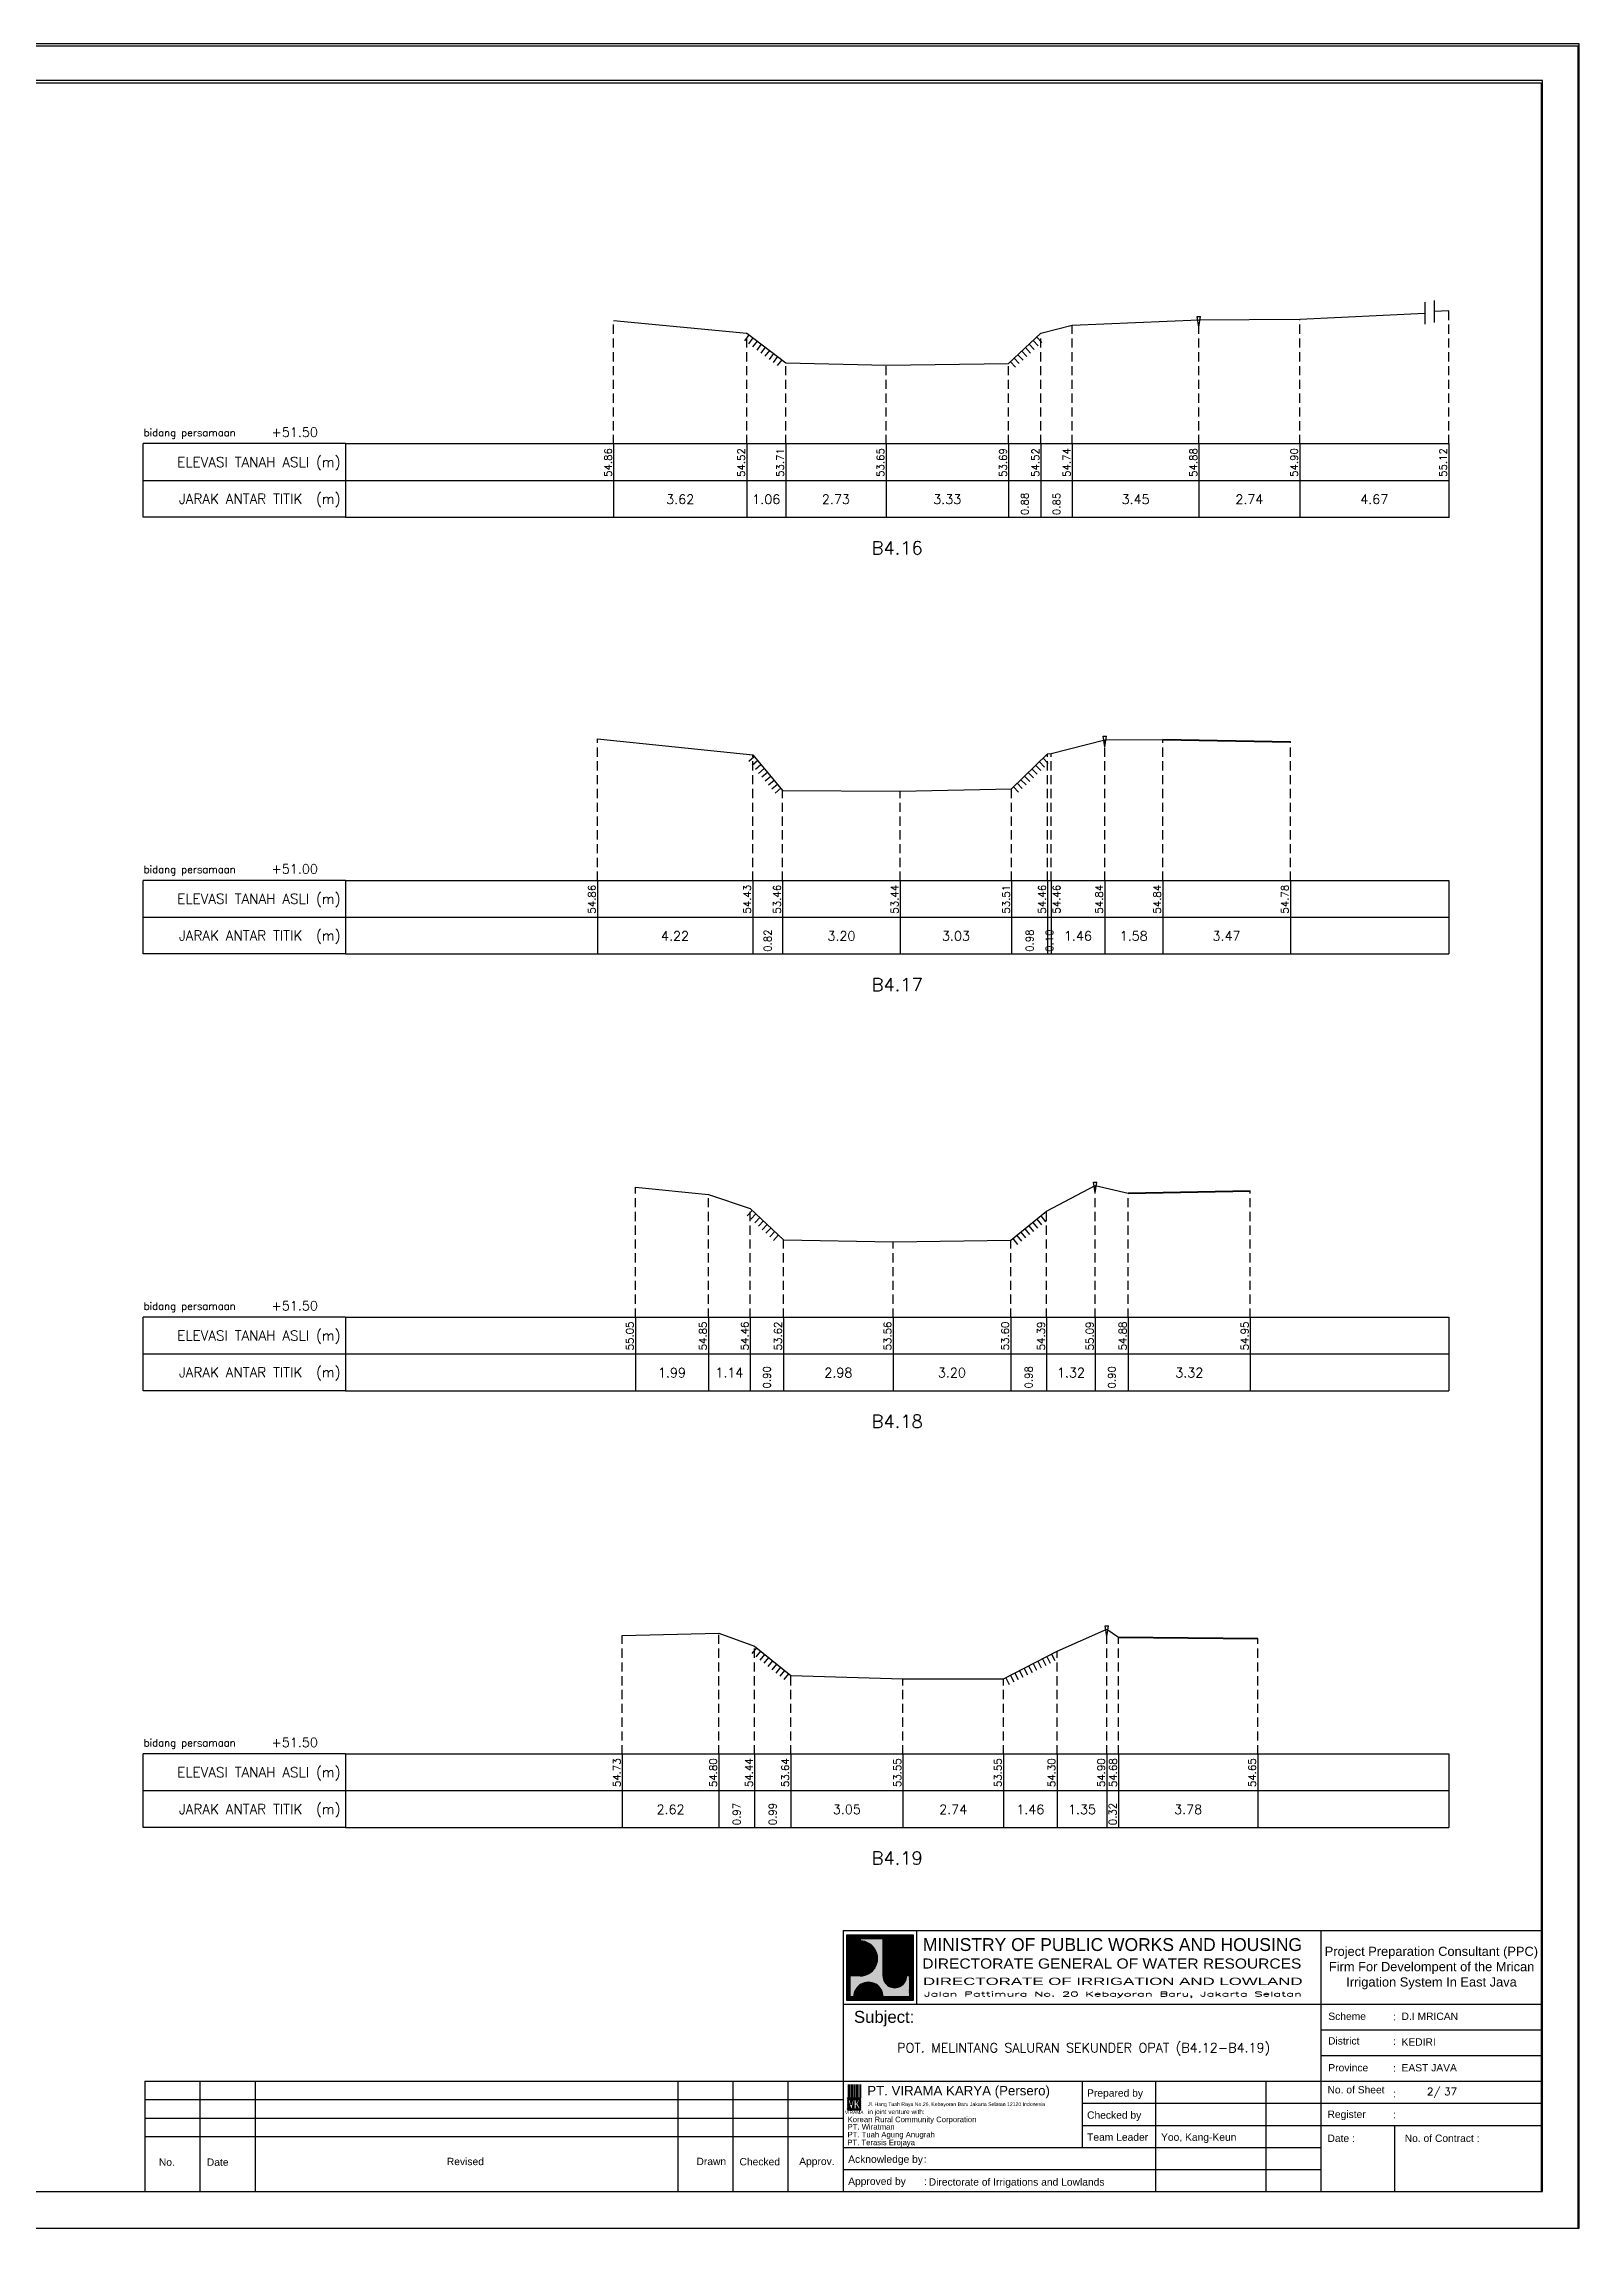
# Model space of a CAD drawing. Header units: inches. Extents: x -11 to 3175, y -842 to -783.
# Drawn here: x 123.3 to 165.1, y -842 to -782.6 of the extents above; entities that cross this region are included whole.
import ezdxf
from ezdxf.enums import TextEntityAlignment as Align

# ---------------------------------------------------------------- set-up
doc = ezdxf.new("R2010")
doc.units = ezdxf.units.IN
doc.header["$MEASUREMENT"] = 0
doc.linetypes.add('DASHED2', pattern=[0.375, 0.25, -0.125])
doc.layers.add('KOP', color=7, linetype='Continuous')
doc.layers.add('pelengkap', color=7, linetype='Continuous')
doc.styles.add('ARIAL', font='arial.ttf')
doc.styles.add('battang01', font='arial.ttf')
doc.styles.add('L100', font='simplex.shx', dxfattribs={"height": 0.254})
doc.styles.add('L140', font='simplex.shx', dxfattribs={"height": 0.356})
doc.styles.add('L80', font='simplex.shx', dxfattribs={"height": 0.203})
doc.styles.add('ROMANS-N', font='ROMANS.SHX', dxfattribs={"width": 0.8})
doc.styles.add('SONDU', font='arial.ttf')
doc.styles.get("Standard").update_dxf_attribs({"font": 'simplex.shx'})
doc.styles.add('STYLE1', font='arial.ttf', dxfattribs={"height": 0.2})
pattern_1 = [(45, (0, 0), (-0.08838834764831843, 0.08838834764831845), [])]

# ---------------------------------------------------------------- blocks, each defined once
blk = doc.blocks.new('kop')
at = {"layer": 'KOP'}
h = blk.add_hatch(color=3, dxfattribs=at)
h.paths.add_polyline_path([(609.8653532927285, 69.7965174242664), (591.8076082223538, 69.7965174242664), (591.8076082223538, 51.90947071793616), (609.8653532927285, 51.90947071793616)])
h.paths.add_polyline_path([(592.1020534932645, 52.24844148547069), (592.1020534932645, 69.50460869670152), (609.5341911203627, 69.50460869670152), (609.5341911203627, 52.24844148547069)], flags=16)
edge = h.paths.add_edge_path(flags=0)
edge.add_line((608.873529834174, 52.90910277674104), (601.6712012034158, 52.90910277674104))
edge.add_ellipse((597.6820295724688, 52.91975268540099), major_axis=(2.820780363398898, 2.820780363398898), ratio=0.9999999999999934, start_angle=314.8470375744171, end_angle=495.1529624255826)
edge.add_line((593.6928579415221, 52.90910277674104), (592.7627147794652, 52.90910277674104))
edge.add_line((592.7627147794651, 52.90910277674104), (592.7627147794651, 58.62619728620361))
edge.add_line((592.7627147794651, 58.62619728620368), (595.428986556629, 58.62619728620368))
edge.add_ellipse((595.4289865566291, 63.36824099147847), major_axis=(-3.353131261170752, 3.353131261170752), ratio=0.9999999999999983, start_angle=134.9999999999999, end_angle=314.9999999999999)
edge.add_line((595.4289865566291, 68.11028469675327), (595.4289865566291, 68.84394741944757))
edge.add_line((595.4289865566291, 68.84394741944752), (601.6547436091821, 68.84394741944752))
edge.add_line((601.6547436091821, 68.84394741944752), (601.6547436091821, 58.59413430307072))
edge.add_ellipse((604.8563547331537, 58.62619728605213), major_axis=(2.263994459030571, 2.263994459030571), ratio=0.9999999999991376, start_angle=135.5737774266452, end_angle=315.0000000026869)
edge.add_line((608.0581264027169, 58.62619728620368), (608.873529834174, 58.62619728620368))
edge.add_line((608.873529834174, 58.62619728620368), (608.873529834174, 52.9091027767411))
h = blk.add_hatch(dxfattribs=at)
h.set_pattern_fill('ANSI31', color=21)
h.set_pattern_definition(pattern_1)
h.paths.add_polyline_path([(609.5341911203627, 69.50460869670152), (592.1020534932645, 69.50460869670152), (592.1020534932645, 52.24844148547069), (609.5341911203627, 52.24844148547069)])
edge = h.paths.add_edge_path(flags=16)
edge.add_line((608.0581264038578, 58.62619728331649), (608.873529834174, 58.62619728331649))
edge.add_line((608.873529834174, 58.62619728331649), (608.873529834174, 52.90910277674104))
edge.add_line((608.873529834174, 52.90910277674104), (601.6712012043477, 52.90910277674104))
edge.add_ellipse((597.6820295732255, 52.91975268530538), major_axis=(-2.820780363950464, 2.820780363950464), ratio=0.9999999999999999, start_angle=224.8470375717975, end_angle=405.1529624282025)
edge.add_line((593.6928579421033, 52.90910277674104), (592.7627147794651, 52.90910277674104))
edge.add_line((592.7627147794651, 52.90910277674104), (592.7627147794651, 58.62619728331649))
edge.add_line((592.7627147794651, 58.62619728331649), (595.4289865705781, 58.62619728331649))
edge.add_ellipse((595.4289865571182, 63.3682409894528), major_axis=(-3.353131262124677, 3.353131262124677), ratio=0.9999999999999912, start_angle=134.9999999999997, end_angle=314.9999999999998)
edge.add_line((595.4289865571182, 68.11028469676671), (595.4289865571182, 68.84394741944752))
edge.add_line((595.4289865571182, 68.84394741944752), (601.6547436095548, 68.84394741944752))
edge.add_line((601.6547436095548, 68.84394741944752), (601.6547436095548, 58.5941344047481))
edge.add_ellipse((604.8563547345466, 58.62619728331649), major_axis=(-2.263994459341034, 2.263994459341035), ratio=0.999999999999965, start_angle=45.57377555810933, end_angle=225.000000000001)
h = blk.add_hatch(color=3, dxfattribs=at)
edge = h.paths.add_edge_path()
edge.add_line((601.6547436091821, 68.84394741944752), (595.4289865566291, 68.84394741944752))
edge.add_line((595.4289865566291, 68.84394741944752), (595.4289865566291, 68.11028469675321))
edge.add_ellipse((595.4289865566291, 63.36824099147847), major_axis=(-3.353131261170759, 3.353131261170758), ratio=0.9999999999999979, start_angle=134.9999999999999, end_angle=314.99999999999994, ccw=False)
edge.add_line((595.4289865566291, 58.62619728620368), (592.7627147794652, 58.62619728620368))
edge.add_line((592.7627147794651, 58.62619728620368), (592.7627147794651, 52.9091027767411))
edge.add_line((592.7627147794651, 52.90910277674104), (593.692857941522, 52.90910277674104))
edge.add_ellipse((597.6820295724688, 52.91975268540099), major_axis=(-2.820780363398898, 2.820780363398898), ratio=0.9999999999999934, start_angle=-135.1529624255826, end_angle=45.15296242558293, ccw=False)
edge.add_line((601.6712012034156, 52.90910277674104), (608.8735298341738, 52.90910277674104))
edge.add_line((608.873529834174, 52.90910277674104), (608.873529834174, 58.62619728620361))
edge.add_line((608.873529834174, 58.62619728620368), (608.0581264027169, 58.62619728620368))
edge.add_ellipse((604.856354733136, 58.62619728987087), major_axis=(2.263994459042317, 2.263994459042318), ratio=0.9999999999997576, start_angle=134.426222510409, end_angle=314.999999934367, ccw=False)
edge.add_line((601.6547436091821, 58.65826027636805), (601.6547436091821, 68.8439474194476))
h = blk.add_hatch(dxfattribs=at)
h.set_pattern_fill('ANSI31', color=41)
h.set_pattern_definition(pattern_1)
h.paths.add_polyline_path([(595.5939701222399, 25.44229578518152), (591.9923714647559, 25.44229578518152), (591.9923714647559, 22.12011222587194), (595.5939701222399, 22.12011222587194)])
h.paths.add_polyline_path([(594.8290399212113, 23.80107538915849), (595.486404190889, 22.50553331270966), (594.9518442189607, 22.50553331270966), (594.3704352444638, 23.59173922572727), (594.3704352444638, 22.50553331270966), (593.8526512319377, 22.50553331270966), (593.8526512319377, 24.7253559070662), (593.2416323709347, 22.50553331270966), (592.8436656118323, 22.50553331270966), (592.1206616099082, 25.0450254569166), (592.6728596590955, 25.0450254569166), (593.0257276515837, 23.53939475651638), (593.4088768836065, 25.0450254569166), (594.3704352444638, 25.0450254569166), (594.3704352444638, 23.99209855350495), (594.8904903176194, 25.0450254569166), (595.4627761213299, 25.0450254569166)], flags=16)
at = {"color": 2}
blk.add_lwpolyline([(-49.29008735655361, -9.987386569675465), (790.6905617838997, -9.987386569675465), (790.6905617838997, 583.2926438577114), (-49.29008735655361, 583.2926438577114)], close=True, dxfattribs=at)
at = {"color": 6}
blk.add_lwpolyline([(0.6493091440684111, 0.0004927304488262507), (780.7026824837753, 0.0004927304488262507), (780.7026824837753, 573.3047645575871), (0.6493091440684111, 573.3047645575871)], close=True, dxfattribs=at)
at = {"layer": 'KOP', "color": 5}
for p, q in [((590.8030303217506, 70.96299432783698), (590.8030303217506, 29.98464833497903)), ((590.8030303217506, 70.96299432783698), (780.7026824837753, 70.96299432783698)), ((400.9033781597261, 29.98464833497903), (400.9033781597261, 0.0004927304488262507)), ((400.9033781597261, 29.98464833497903), (590.8030303217506, 29.98464833497903)), ((590.8030303217506, 29.98464833497903), (590.8030303217506, 0.0004927304488262507))]:
    blk.add_line(p, q, dxfattribs=at)
at = {"layer": 'KOP', "color": 3}
for p, q in [((591.8076082223538, 69.7965174242664), (609.8653532927285, 69.7965174242664)), ((591.8076082223538, 51.90947071793616), (591.8076082223538, 69.7965174242664)), ((592.1020534932645, 69.50460869670152), (609.5341911203627, 69.50460869670152)), ((592.1020534932645, 52.24844148547069), (592.1020534932645, 69.50460869670152)), ((595.4289865571182, 68.84394741502373), (595.4289865571182, 68.1102846954029)), ((595.4289865566291, 68.84394741944752), (601.6547436091821, 68.84394741944752)), ((601.6547436095548, 58.59413430414176), (601.6547436095548, 68.84394741502373)), ((609.5341911203627, 69.50460869670152), (609.5341911203627, 52.24844148547069)), ((609.8653532927285, 69.7965174242664), (609.8653532927285, 51.90947071793616)), ((592.7627147794651, 52.90910277674104), (592.7627147794651, 58.62619728620368)), ((595.4289865571182, 58.62619728331649), (592.7627147799426, 58.62619728331649)), ((608.8735298352565, 58.62619728331649), (608.0581264038578, 58.62619728331649)), ((608.873529834174, 58.62619728620368), (608.873529834174, 52.90910277674104)), ((609.8653532927285, 51.90947071793616), (591.8076082223538, 51.90947071793616)), ((609.5341911203627, 52.24844148547069), (592.1020534932645, 52.24844148547069)), ((593.6928579415221, 52.90910277674104), (592.7627147794651, 52.90910277674104)), ((608.873529834174, 52.90910277674104), (601.6712012034156, 52.90910277674104)), ((720.7343712747147, 43.97725428375983), (780.7026824837753, 43.97725428375983)), ((720.7343712747147, 36.98095130936949), (780.7026824837753, 36.98095130936949)), ((415.895455961991, 29.98464833497903), (415.895455961991, 0.0004927304488262507)), ((430.8875337642562, 29.98464833497903), (430.8875337642562, 0.0004927304488262507)), ((545.8267969149554, 29.98464833497903), (545.8267969149554, 0.0004927304488262507)), ((560.8188747172203, 29.98464833497903), (560.8188747172203, 0.0004927304488262507)), ((575.8109525194855, 29.98464833497903), (575.8109525194855, 0.0004927304488262507)), ((655.7687007982327, 29.98464833497903), (655.7687007982327, 11.99415497226093)), ((675.7581378679197, 29.98464833497903), (675.7581378679197, 0.0004927304488262507)), ((705.7422934724498, 29.98464833497903), (705.7422934724498, 0.0004927304488262507)), ((400.9033781597261, 24.98728906755738), (590.8030303217506, 24.98728906755738)), ((655.7687007982327, 23.98781721407303), (720.7343712747147, 23.98781721407303)), ((720.7343712747147, 23.98781721407303), (780.7026824837753, 23.98781721407303)), ((400.9033781597261, 19.98992980013563), (590.8030303217506, 19.98992980013563)), ((655.7687007982327, 17.99098609316704), (720.7343712747147, 17.99098609316704)), ((720.7343712747147, 17.99098609316704), (780.7026824837753, 17.99098609316704)), ((740.7238083444017, 17.99098609316704), (740.7238083444017, 0.0004927304488262507)), ((400.9033781597261, 14.99257053271398), (590.8030303217506, 14.99257053271398)), ((590.8030303217506, 5.997323851354935), (720.7343712747147, 5.997323851354935))]:
    blk.add_line(p, q, dxfattribs=at)
at = {"layer": 'KOP', "color": 4}
for p, q in [((610.7924673914374, 70.96299432783698), (610.7924673914374, 50.97355725815018)), ((720.7343712747147, 70.96299432783698), (720.7343712747147, 0.0004927304488262507)), ((590.8030303217506, 50.97355725815018), (720.7343712747147, 50.97355725815018)), ((720.7343712747147, 50.97355725815018), (780.7026824837753, 50.97355725815018)), ((590.8030303217506, 29.98464833497903), (720.7343712747147, 29.98464833497903)), ((720.7343712747147, 29.98464833497903), (780.7026824837753, 29.98464833497903)), ((590.8030303217506, 11.99415497226093), (720.7343712747147, 11.99415497226093))]:
    blk.add_line(p, q, dxfattribs=at)
at = {"layer": 'KOP', "color": 41}
blk.add_line((595.5939701222399, 22.12011222587194), (591.9923714647559, 22.12011222587194), dxfattribs=at)
for points in [[(591.9923714647559, 25.44229578518152), (595.5939701222399, 25.44229578518152)], [(592.1206616099082, 25.0450254569166), (592.6728596590955, 25.0450254569166)], [(592.1206616099082, 25.0450254569166), (592.8436656118323, 22.50553331270964)], [(592.2042302093139, 25.44229578518152), (592.4160889538717, 25.44229578518152)], [(592.6279476984296, 25.44229578518152), (592.8398064429874, 25.44229578518152)], [(592.6728596590955, 25.04502545691657), (593.0257276515837, 23.53939475651638), (593.4088768836065, 25.04502545691663)], [(593.0516651875452, 25.44229578518152), (593.2635239321031, 25.44229578518152)], [(593.2416323709347, 22.50553331270964), (593.8526512319377, 24.7253559070662)], [(593.4088768836065, 25.0450254569166), (594.3704352444638, 25.0450254569166)], [(593.475382676661, 25.44229578518152), (593.6872414212188, 25.44229578518152)], [(593.8526512319377, 22.50553331270966), (593.8526512319377, 24.7253559070662)], [(593.8991001657766, 25.44229578518152), (594.1109589103345, 25.44229578518152)], [(594.3228176548924, 25.44229578518152), (594.5346763994503, 25.44229578518152)], [(594.3704352444638, 25.0450254569166), (594.3704352444638, 23.99209855350495)], [(594.3704352444638, 23.99209855350495), (594.8904903176194, 25.04502545691664)], [(594.7465351440081, 25.44229578518152), (594.958393888566, 25.44229578518152)], [(594.8290399212113, 23.80107538915849), (595.4627761213299, 25.04502545691658)], [(594.8290399212113, 23.80107538915849), (595.486404190889, 22.50553331270966)], [(594.8904903176194, 25.0450254569166), (595.4627761213299, 25.0450254569166)], [(595.1702526331238, 25.44229578518152), (595.3821113776818, 25.44229578518152)], [(592.8436656118323, 22.50553331270966), (593.2416323709347, 22.50553331270966)], [(593.8526512319377, 22.50553331270966), (594.3704352444638, 22.50553331270966)], [(594.9518442189607, 22.50553331270961), (594.3704352444638, 23.59173922572727)], [(594.3704352444638, 23.59173922572727), (594.3704352444638, 22.50553331270966)], [(594.9518442189607, 22.50553331270966), (595.486404190889, 22.50553331270966)]]:
    blk.add_lwpolyline(points, dxfattribs=at)
at = {"layer": 'KOP', "color": 42}
for points in [[(592.1962927759001, 29.11418325926331), (592.1962927759001, 25.44229578518152)], [(592.5354066955362, 29.11418325926331), (592.5354066955362, 25.44229578518152)], [(592.9591241846518, 29.11418325926331), (592.9591241846518, 25.44229578518152)], [(593.3828416737675, 29.11418325926331), (593.3828416737675, 25.44229578518152)], [(593.8065591628832, 29.11418325926331), (593.8065591628832, 25.44229578518152)], [(594.2302766519989, 29.11418325926331), (594.2302766519989, 25.44229578518152)], [(594.6539941411147, 29.11418325926331), (594.6539941411147, 25.44229578518152)], [(595.0777116302304, 29.11418325926331), (595.0777116302304, 25.44229578518152)], [(595.5014291193462, 29.11418325926331), (595.5014291193462, 25.44229578518152)]]:
    blk.add_lwpolyline(points, dxfattribs=at)
at = {"layer": 'KOP', "color": 3}
for centre, major_axis, ratio, start_param, end_param in [((595.4289865571182, 63.3682409894528), (-3.353131262124677, 3.353131262124677), 0.9999999999999912, 2.35619449019234, 5.497787143782134), ((597.6820295732255, 52.91975268530538), (-2.820780363950464, 2.820780363950464), 0.9999999999999998, 3.924321118983262, 7.071253168581014), ((604.8563547345466, 58.62619728331649), (-2.263994459341034, 2.263994459341035), 0.9999999999999651, 0.7853981633974656, 3.926990816987259)]:
    blk.add_ellipse(centre, major_axis=major_axis, ratio=ratio, start_param=start_param, end_param=end_param, dxfattribs=at)
at = {"layer": 'KOP', "color": 5, "style": 'SONDU'}
for s, height, width, p, p2 in [('MINISTRY OF PUBLIC WORKS AND HOUSING', 3.49815148719519, 0.9710490151369037, (612.4932982688147, 65.39724920043633), (715.583635835389, 65.39724920043633)), ('DIRECTORATE GENERAL OF WATER RESOURCES', 2.748547597081934, 1.100714376561997, (612.3259886324004, 60.61804978528377), (715.4154333181652, 60.61804978528377)), ('DIRECTORATE OF IRRIGATION AND LOWLAND', 1.99894370696868, 1.63875262601232, (612.5247331509995, 56.15346481889102), (715.7518429621628, 56.15346481889102))]:
    blk.add_text(s, height=height, dxfattribs=dict(at, width=width)).set_placement(p, p2, align=Align.FIT)
at = {"layer": 'KOP', "color": 3, "style": 'ROMANS-N', "width": 1.832260783358812}
blk.add_text('Jalan Pattimura No. 20 Kebayoran Baru, Jakarta Selatan', height=1.249339816855425, dxfattribs=at).set_placement((612.7914110984061, 53.0739527913797), (715.583635835389, 53.0739527913797), align=Align.FIT)
at = {"layer": 'KOP', "color": 5, "style": 'ARIAL'}
blk.add_text('Subject:', height=3.252150442789123, dxfattribs=at).set_placement((593.7538629287924, 45.86653647040268))
at = {"layer": 'KOP', "color": 3}
for s, height, style, p in [('Scheme', 1.99894370696868, 'battang01', (722.7467307064071, 46.65722556886666)), (':', 1.99894370696868, 'battang01', (740.368327375754, 46.56012324452533)), ('D.I MRICAN', 1.99894370696868, 'battang01', (742.6585068305885, 46.65722556886666)), ('District', 1.99894370696868, 'battang01', (722.6754973804648, 39.96707763894264)), ('KEDIRI', 1.99894370696868, 'battang01', (742.6585068305885, 39.66092259447632)), (':', 1.99894370696868, 'battang01', (740.382074427338, 39.86997531646293)), ('Province', 1.99894370696868, 'battang01', (722.7467307064071, 32.66461962008597)), (':', 1.99894370696868, 'battang01', (740.368327375754, 32.56751729574452)), ('EAST JAVA', 1.99894370696868, 'battang01', (742.6585068305885, 32.66461962008597)), ('Prepared by', 1.99894370696868, 'battang01', (657.1430811109453, 25.78808395849862)), ('No. of Sheet ', 1.99894370696868, 'battang01', (722.520620818671, 26.67669459981798)), (':', 1.99894370696868, 'battang01', (740.3764858407951, 25.61838168175072)), ('in joint venture with:', 1.249339816855425, 'SONDU', (597.5578460284455, 21.07202452231022)), ('Checked by', 1.99894370696868, 'battang01', (657.1430811109453, 19.79125283759251)), ('Register', 1.99894370696868, 'battang01', (722.520620818671, 20.01807698302375)), (':', 1.99894370696868, 'battang01', (740.3598310849088, 19.92097465868241)), ('Team Leader', 1.99894370696868, 'battang01', (657.1430811109453, 13.79442171668651)), ('Yoo, Kang-Keun', 1.99894370696868, 'battang01', (677.261691985017, 13.79442171668651)), ('Date :', 1.99894370696868, 'battang01', (722.520620818671, 13.48542904786333)), ('No. of Contract :', 1.99894370696868, 'battang01', (743.5203251274443, 13.48542904786333)), ('No.', 2, 'STYLE1', (404.7326663119579, 6.989602865739329)), ('Date', 2, 'STYLE1', (417.7761580577991, 6.989602865739329)), ('Revised', 2, 'STYLE1', (483.0371936477145, 7.169341252978228)), ('Drawn', 2, 'STYLE1', (550.9231662973559, 7.182965166626985)), ('Checked', 2, 'STYLE1', (562.6224972631348, 7.108401592637279)), ('Approv.', 2, 'STYLE1', (578.86250988613, 7.205550314016108)), ('Acknowledge by', 1.99894370696868, 'battang01', (592.1774106344633, 7.797590595780406)), (':', 1.99894370696868, 'battang01', (612.7647815001492, 7.813086169812294)), ('Approved by', 1.99894370696868, 'battang01', (592.1774106344633, 1.800759474874411)), (':', 1.99894370696868, 'battang01', (612.8062382028575, 1.771932832116903)), ('Directorate of Irrigations and Lowlands', 1.99894370696868, 'battang01', (614.0846811434608, 1.594699671224788))]:
    blk.add_text(s, height=height, dxfattribs=dict(at, style=style)).set_placement(p)
at = {"layer": 'KOP', "color": 6, "style": 'SONDU'}
blk.add_text('PT. VIRAMA KARYA (Persero)', height=2.580944750812598, dxfattribs=at).set_placement((597.3630730504415, 26.14584984606049))
at = {"layer": 'KOP', "color": 42, "style": 'SONDU'}
blk.add_text('VIRAMA', height=0.9417941134961573, dxfattribs=at).set_placement((591.2959839900191, 21.03873930941651))
at = {"layer": 'KOP', "color": 4, "style": 'SONDU'}
for s, p in [('Korean Rural Community Corporation', (592.0172325651579, 18.85809622764893)), ('PT. Wiratman', (592.0172325651579, 16.86431729777243)), ('PT. Terasis Erojaya', (591.9444979581187, 12.58833032325808)), ('PT. Tuah Agung Anugrah', (591.9984246368545, 14.73155498450907))]:
    blk.add_text(s, height=1.49920778022651, dxfattribs=at).set_placement(p)
at = {"layer": 'KOP', "color": 3, "insert": (719.8583502723425, 60.76950394133539), "char_height": 2.49867963371085, "width": 61.43936713392102, "attachment_point": 4, "style": 'SONDU'}
blk.add_mtext('\\pi1.9124;Project Preparation Consultant (PPC)\\P\\pi3.0493;Firm For Develompent of the Mrican \\P\\pi7.7731;Irrigation System In East Java', dxfattribs=at)
at = {"layer": 'KOP', "color": 2, "insert": (597.5716775050441, 24.25098294227902), "char_height": 0.9994718534843399, "width": 48.71807324837515, "attachment_point": 1, "style": 'SONDU'}
blk.add_mtext('Jl. Hang Tuah Raya No.26, Kebayoran Baru Jakarta Selatan 12120 Indonesia', dxfattribs=at)
blk = doc.blocks.new('c100')
at = {"color": 2}
blk.add_lwpolyline([(-5, -1), (79.10000000000002, -1), (79.10000000000002, 58.4), (-5, 58.4)], close=True, dxfattribs=at)
at = {"color": 6}
blk.add_lwpolyline([(0, 0), (78.10000000000002, 0), (78.10000000000002, 57.4), (3.516176065587739e-15, 57.4)], close=True, dxfattribs=at)
blk = doc.blocks.new('das2')
at = {"color": 5, "linetype": 'Continuous'}
for q in [(0, 1), (17.75, 0.9999999999999973)]:
    blk.add_line((2.75, 1), q, dxfattribs=at)
at = {"color": 3, "linetype": 'Continuous'}
for p, q in [((2.75, 1), (2.75, 0)), ((17.75, 0.9999999999999973), (17.75, -2.664535259100376e-15)), ((0, 0.5000000000000004), (17.75, 0.4999999999999973)), ((2.75, 0), (0, 0)), ((2.75, 0), (17.75, -2.664535259100376e-15))]:
    blk.add_line(p, q, dxfattribs=at)
blk.add_lwpolyline([(0, 0), (0, 1)], dxfattribs=at)
blk.add_text('bidang persamaan', height=0.1, dxfattribs=at).set_placement((0.005000000000000004, 1.100000000000001))
at = {"color": 5, "linetype": 'Continuous'}
for s, p in [('ELEVASI TANAH ASLI (m)', (2.683279515513197, 0.6825000000000001)), ('JARAK ANTAR TITIK  (m)', (2.683279515513197, 0.1825000000000001))]:
    blk.add_text(s, height=0.135, dxfattribs=at).set_placement(p, align=Align.RIGHT)
blk = doc.blocks.new('gbrpatok')
at = {"color": 2, "linetype": 'Continuous'}
for p, q in [((-0.0004517254713327645, 0.0009574234873781506), (0.0004517254713327645, 0.0009574234873781506)), ((0, -0.001962284437723838), (-0.0004517254713327645, 0.0009574234873781506)), ((0, -0.001962284437723838), (0.0004517254713327645, 0.0009574234873781506))]:
    blk.add_line(p, q, dxfattribs=at)

msp = doc.modelspace()

# ---------------------------------------------------------------- linework, layer by layer
at = {"color": 2, "linetype": 'Continuous', "lineweight": -3}
for p, q in [((157.4974981348799, -790.0857141894189), (160.89960904688, -789.9246081822223)), ((160.89960904688, -789.6246081822223), (160.89960904688, -790.2246081822223)), ((161.1495978911505, -789.5834190123823), (161.1495978911505, -790.1834190123822)), ((161.54960904688, -789.8647141894189), (161.1495978911505, -789.8834190123822)), ((138.84041556988, -790.1287141894189), (142.46191716988, -790.473714189419)), ((142.46191716988, -790.473714189419), (143.51922617988, -791.275714189419)), ((149.57999191388, -791.295714189419), (150.46026642288, -790.4707141894189)), ((150.46026642288, -790.4707141894189), (151.31092716788, -790.2497141894189)), ((151.31092716788, -790.2497141894189), (154.75720544988, -790.111714189419)), ((154.75720544988, -790.111714189419), (157.4974981348799, -790.0857141894189)), ((143.51922617988, -791.275714189419), (146.24699904788, -791.337714189419)), ((146.24699904788, -791.337714189419), (149.57999191388, -791.295714189419)), ((138.3996613100066, -801.499195168509), (142.6206481780065, -801.936195168509)), ((150.6418318690066, -801.907195168509), (150.7378086370066, -801.8981951685091)), ((150.7378086370066, -801.8981951685091), (152.1941217900066, -801.5241951685091)), ((152.1941217900066, -801.5241951685091), (153.7699809210065, -801.518195168509)), ((153.7699809210065, -801.518195168509), (157.2421233750066, -801.580195168509)), ((142.6206481780065, -801.936195168509), (143.4357479110066, -802.903195168509)), ((149.6634710830066, -802.8561951685091), (150.6418318690066, -801.907195168509)), ((143.4357479110066, -802.903195168509), (146.6335282960066, -802.9231951685091)), ((146.6335282960066, -802.9231951685091), (149.6634710830066, -802.8561951685091)), ((139.4319260875408, -813.6870431937905), (141.4197725975408, -813.8910431937904)), ((150.6138985975408, -814.3470431937905), (151.9376908775408, -813.6490431937905)), ((151.9376908775408, -813.6490431937905), (152.8347638955408, -813.8580431937904)), ((141.4197725975408, -813.8910431937904), (142.5567378345408, -814.2740431937905)), ((142.5567378345408, -814.2740431937905), (143.4610572885408, -815.1190431937904)), ((149.6381617955408, -815.1340431937905), (150.6138985975408, -814.3470431937905)), ((152.8347638955408, -813.8580431937904), (156.1523705805408, -813.7920431937904)), ((143.4610572885408, -815.1190431937904), (146.4399912675408, -815.1790431937904)), ((146.4399912675408, -815.1790431937904), (149.6381617955408, -815.1340431937905)), ((139.0762821146026, -825.8832285910015), (141.7003747746026, -825.8172285910016)), ((141.7003747746026, -825.8172285910016), (142.6716874346026, -826.1742285910016)), ((142.6716874346026, -826.1742285910016), (143.6576833156026, -826.9692285910015)), ((150.9002568296026, -826.3082285910016), (152.2505164346026, -825.7112285910016)), ((152.2505164346026, -825.7112285910016), (152.5721451026026, -825.9292285910016)), ((152.5721451026026, -825.9292285910016), (156.3542197616026, -825.9602285910015)), ((149.4415356586026, -827.0642285910016), (150.9002568296026, -826.3082285910016)), ((143.6576833156026, -826.9692285910015), (146.7056318546026, -827.0592285910016)), ((146.7056318546026, -827.0592285910016), (149.4415356586026, -827.0642285910016))]:
    msp.add_line(p, q, dxfattribs=at)
at = {"color": 1, "linetype": 'DASHED2', "lineweight": -3}
for p, q in [((161.54960904688, -793.4887141894189), (161.54960904688, -789.8647141894189)), ((138.84041556988, -793.4887141894189), (138.84041556988, -790.1287141894189)), ((142.46191716988, -793.4887141894189), (142.46191716988, -790.473714189419)), ((150.46026642288, -793.4887141894189), (150.46026642288, -790.4707141894189)), ((151.31092716788, -793.4887141894189), (151.31092716788, -790.2497141894189)), ((154.75720544988, -793.4887141894189), (154.75720544988, -790.111714189419)), ((157.4974981348799, -793.4887141894189), (157.4974981348799, -790.0857141894189)), ((143.51922617988, -793.4887141894189), (143.51922617988, -791.275714189419)), ((146.24699904788, -793.4887141894189), (146.24699904788, -791.337714189419)), ((149.57999191388, -793.4887141894189), (149.57999191388, -791.295714189419)), ((138.3996613100066, -805.3621951685091), (138.3996613100066, -801.499195168509)), ((150.7378086370066, -805.3621951685091), (150.7378086370066, -801.8981951685091)), ((152.1941217900066, -805.3621951685091), (152.1941217900066, -801.5241951685091)), ((153.7699809210065, -805.3621951685091), (153.7699809210065, -801.518195168509)), ((157.2421233750066, -805.3621951685091), (157.2421233750066, -801.580195168509)), ((142.6206481780065, -805.3621951685091), (142.6206481780065, -801.936195168509)), ((150.6418318690066, -805.3621951685091), (150.6418318690066, -801.907195168509)), ((143.4357479110066, -805.3621951685091), (143.4357479110066, -802.903195168509)), ((146.6335282960066, -805.3621951685091), (146.6335282960066, -802.9231951685091)), ((149.6634710830066, -805.3621951685091), (149.6634710830066, -802.8561951685091)), ((139.4319260875408, -817.2370431937904), (139.4319260875408, -813.6870431937905)), ((151.9376908775408, -817.2370431937904), (151.9376908775408, -813.6490431937905)), ((141.4197725975408, -817.2370431937904), (141.4197725975408, -813.8910431937904)), ((142.5567378345408, -817.2370431937904), (142.5567378345408, -814.2740431937905)), ((150.6138985975408, -817.2370431937904), (150.6138985975408, -814.3470431937905)), ((152.8347638955408, -817.2370431937904), (152.8347638955408, -813.8580431937904)), ((156.1523705805408, -817.2370431937904), (156.1523705805408, -813.7920431937904)), ((143.4610572885408, -817.2370431937904), (143.4610572885408, -815.1190431937904)), ((146.4399912675408, -817.2370431937904), (146.4399912675408, -815.1790431937904)), ((149.6381617955408, -817.2370431937904), (149.6381617955408, -815.1340431937905)), ((139.0762821146026, -829.1122285910016), (139.0762821146026, -825.8832285910015)), ((141.7003747746026, -829.1122285910016), (141.7003747746026, -825.8172285910016)), ((142.6716874346026, -829.1122285910016), (142.6716874346026, -826.1742285910016)), ((152.2505164346026, -829.1122285910016), (152.2505164346026, -825.7112285910016)), ((152.5721451026026, -829.1122285910016), (152.5721451026026, -825.9292285910016)), ((156.3542197616026, -829.1122285910016), (156.3542197616026, -825.9602285910015)), ((150.9002568296026, -829.1122285910016), (150.9002568296026, -826.3082285910016)), ((143.6576833156026, -829.1122285910016), (143.6576833156026, -826.9692285910015)), ((146.7056318546026, -829.1122285910016), (146.7056318546026, -827.0592285910016)), ((149.4415356586026, -829.1122285910016), (149.4415356586026, -827.0642285910016))]:
    msp.add_line(p, q, dxfattribs=at)
at = {"color": 1, "linetype": 'Continuous', "lineweight": -3}
for p, q in [((138.84041556988, -793.4887141894189), (138.84041556988, -795.4887141894189)), ((142.46191716988, -793.4887141894189), (142.46191716988, -795.4887141894189)), ((143.51922617988, -793.4887141894189), (143.51922617988, -795.4887141894189)), ((146.24699904788, -793.4887141894189), (146.24699904788, -795.4887141894189)), ((149.57999191388, -793.4887141894189), (149.57999191388, -795.4887141894189)), ((150.46026642288, -793.4887141894189), (150.46026642288, -795.4887141894189)), ((151.31092716788, -793.4887141894189), (151.31092716788, -795.4887141894189)), ((154.75720544988, -793.4887141894189), (154.75720544988, -795.4887141894189)), ((157.4974981348799, -793.4887141894189), (157.4974981348799, -795.4887141894189)), ((161.54960904688, -793.4887141894189), (161.54960904688, -795.4887141894189)), ((138.3996613100066, -805.3621951685091), (138.3996613100066, -807.3621951685091)), ((142.6206481780065, -805.3621951685091), (142.6206481780065, -807.3621951685091)), ((143.4357479110066, -805.3621951685091), (143.4357479110066, -807.3621951685091)), ((146.6335282960066, -805.3621951685091), (146.6335282960066, -807.3621951685091)), ((149.6634710830066, -805.3621951685091), (149.6634710830066, -807.3621951685091)), ((150.6418318690066, -805.3621951685091), (150.6418318690066, -807.3621951685091)), ((150.7378086370066, -805.3621951685091), (150.7378086370066, -807.3621951685091)), ((152.1941217900066, -805.3621951685091), (152.1941217900066, -807.3621951685091)), ((153.7699809210065, -805.3621951685091), (153.7699809210065, -807.3621951685091)), ((157.2421233750066, -805.3621951685091), (157.2421233750066, -807.3621951685091)), ((139.4319260875408, -817.2370431937904), (139.4319260875408, -819.2370431937904)), ((141.4197725975408, -817.2370431937904), (141.4197725975408, -819.2370431937904)), ((142.5567378345408, -817.2370431937904), (142.5567378345408, -819.2370431937904)), ((143.4610572885408, -817.2370431937904), (143.4610572885408, -819.2370431937904)), ((146.4399912675408, -817.2370431937904), (146.4399912675408, -819.2370431937904)), ((149.6381617955408, -817.2370431937904), (149.6381617955408, -819.2370431937904)), ((150.6138985975408, -817.2370431937904), (150.6138985975408, -819.2370431937904)), ((151.9376908775408, -817.2370431937904), (151.9376908775408, -819.2370431937904)), ((152.8347638955408, -817.2370431937904), (152.8347638955408, -819.2370431937904)), ((156.1523705805408, -817.2370431937904), (156.1523705805408, -819.2370431937904)), ((139.0762821146026, -829.1122285910016), (139.0762821146026, -831.1122285910016)), ((141.7003747746026, -829.1122285910016), (141.7003747746026, -831.1122285910016)), ((142.6716874346026, -829.1122285910016), (142.6716874346026, -831.1122285910016)), ((143.6576833156026, -829.1122285910016), (143.6576833156026, -831.1122285910016)), ((146.7056318546026, -829.1122285910016), (146.7056318546026, -831.1122285910016)), ((149.4415356586026, -829.1122285910016), (149.4415356586026, -831.1122285910016)), ((150.9002568296026, -829.1122285910016), (150.9002568296026, -831.1122285910016)), ((152.2505164346026, -829.1122285910016), (152.2505164346026, -831.1122285910016)), ((152.5721451026026, -829.1122285910016), (152.5721451026026, -831.1122285910016)), ((156.3542197616026, -829.1122285910016), (156.3542197616026, -831.1122285910016))]:
    msp.add_line(p, q, dxfattribs=at)
at = {"layer": 'pelengkap', "color": 1, "linetype": 'Continuous', "lineweight": -3}
for p, q in [((142.5176880094708, -790.516018012548), (142.3968199433877, -790.6753632685217)), ((142.6292296886523, -790.600625658806), (142.5083616225693, -790.7599709147797)), ((150.3461177262767, -790.5776952206036), (150.4828832441464, -790.7236239467744)), ((142.7407713678339, -790.6852333050641), (142.6199033017508, -790.8445785610378)), ((142.8523130470155, -790.7698409513222), (142.7314449809324, -790.9291862072959)), ((142.9638547261971, -790.8544485975802), (142.842986660114, -791.0137938535539)), ((143.0753964053787, -790.9390562438383), (142.9545283392956, -791.098401499812)), ((143.1869380845603, -791.0236638900964), (143.0660700184772, -791.18300914607)), ((143.2984797637419, -791.1082715363544), (143.1776116976588, -791.2676167923281)), ((143.4100214429234, -791.1928791826125), (143.2891533768403, -791.3522244385862)), ((149.7332170763593, -791.1521103956559), (149.869982594229, -791.2980391218267)), ((149.8353671846789, -791.0563745331472), (149.9721327025486, -791.202303259318)), ((149.9375172929984, -790.9606386706384), (150.0742828108681, -791.1065673968093)), ((150.039667401318, -790.8649028081297), (150.1764329191877, -791.0108315343006)), ((150.1418175096375, -790.769166945621), (150.2785830275073, -790.9150956717918)), ((150.2439676179571, -790.6734310831123), (150.3807331358268, -790.8193598092831)), ((149.6310669680397, -791.2478462581646), (149.7678324859095, -791.3937749843354)), ((142.6657630624079, -801.9897175676093), (142.5128419221215, -802.1186172373276)), ((142.7559928312107, -802.0967623658099), (142.6030716909242, -802.2256620355282)), ((142.8462226000135, -802.2038071640105), (142.693301459727, -802.3327068337288)), ((142.9364523688162, -802.3108519622111), (142.7835312285298, -802.4397516319294)), ((143.026682137619, -802.4178967604117), (142.8737609973325, -802.54679643013)), ((150.1156821426203, -802.4175550454439), (150.2549329753396, -802.561114111988)), ((150.2161734892012, -802.3200794625405), (150.3554243219204, -802.4636385290846)), ((150.316664835782, -802.2226038796372), (150.4559156685012, -802.3661629461812)), ((150.4171561823628, -802.1251282967338), (150.5564070150821, -802.2686873632779)), ((150.5176475289437, -802.0276527138304), (150.6568983616629, -802.1712117803745)), ((143.1169119064218, -802.5249415586123), (142.9639907661353, -802.6538412283306)), ((143.2071416752246, -802.631986356813), (143.0542205349381, -802.7608860265312)), ((143.2973714440273, -802.7390311550135), (143.1444503037409, -802.8679308247318)), ((143.3876012128301, -802.8460759532142), (143.2346800725436, -802.9749756229324)), ((149.713716756297, -802.8074573770574), (149.8529675890162, -802.9510164436015)), ((149.8142081028778, -802.709981794154), (149.953458935597, -802.8535408606981)), ((149.9146994494587, -802.6125062112507), (150.0539502821779, -802.7560652777947)), ((150.0151907960395, -802.5150306283473), (150.1544416287587, -802.6585896948914)), ((142.6078843714969, -814.3218347386221), (142.4713371005494, -814.4679677013539)), ((142.7101774454093, -814.4174178282854), (142.5736301744618, -814.5635507910172)), ((142.8124705193216, -814.5130009179486), (142.6759232483741, -814.6591338806804)), ((142.9147635932339, -814.6085840076119), (142.7782163222865, -814.7547169703437)), ((143.0170566671463, -814.7041670972751), (142.8805093961988, -814.8503000600069)), ((143.1193497410586, -814.7997501869384), (142.9828024701111, -814.9458831496702)), ((143.2216428149709, -814.8953332766016), (143.0850955440235, -815.0414662393334)), ((149.9105906030862, -814.9143102995316), (150.0361522569484, -815.0699839038433)), ((150.0195621261044, -814.8264171418281), (150.1451237799666, -814.9820907461398)), ((150.1285336491225, -814.7385239841245), (150.2540953029847, -814.8941975884362)), ((150.2375051721407, -814.650630826421), (150.3630668260029, -814.8063044307327)), ((150.3464766951589, -814.5627376687174), (150.4720383490211, -814.7184112730291)), ((150.4554482181771, -814.4748445110139), (150.5810098720392, -814.6305181153256)), ((143.3239358888833, -814.9909163662649), (143.1873886179358, -815.1370493289967)), ((149.6926475570499, -815.0900966149387), (149.818209210912, -815.2457702192504)), ((149.801619080068, -815.0022034572352), (149.9271807339302, -815.1578770615469)), ((142.7261806132597, -826.2181659723509), (142.6006452379758, -826.3738607685142)), ((142.835166970574, -826.3060407350496), (142.70963159529, -826.4617355312129)), ((142.9441533278883, -826.3939154977483), (142.8186179526043, -826.5496102939115)), ((143.0531396852026, -826.4817902604469), (142.9276043099186, -826.6374850566102)), ((143.1621260425168, -826.5696650231456), (143.0365906672329, -826.7253598193089)), ((143.2711123998311, -826.6575397858443), (143.1455770245472, -826.8132345820076)), ((143.3800987571454, -826.745414548543), (143.2545633818614, -826.9011093447062)), ((143.4890851144597, -826.8332893112416), (143.3635497391757, -826.9889841074049)), ((149.8765809438841, -826.8387610772568), (149.9686085005147, -827.0163305814533)), ((150.0008795968216, -826.7743417876154), (150.0929071534523, -826.9519112918119)), ((150.1251782497592, -826.709922497974), (150.2172058063899, -826.8874920021706)), ((150.2494769026968, -826.6455032083327), (150.3415044593274, -826.8230727125292)), ((150.3737755556344, -826.5810839186913), (150.465803112265, -826.7586534228878)), ((150.4980742085719, -826.51666462905), (150.5901017652026, -826.6942341332465)), ((150.6223728615095, -826.4522453394086), (150.7144004181401, -826.6298148436051)), ((150.7466715144471, -826.3878260497672), (150.8386990710777, -826.5653955539638)), ((143.5980714717739, -826.9211640739403), (143.47253609649, -827.0768588701036)), ((149.5036849850714, -827.0320189461809), (149.595712541702, -827.2095884503774)), ((149.6279836380089, -826.9675996565395), (149.7200111946396, -827.145169160736)), ((149.7522822909465, -826.9031803668981), (149.8443098475772, -827.0807498710947))]:
    msp.add_line(p, q, dxfattribs=at)
at = {"layer": 'pelengkap', "color": 8, "linetype": 'Continuous', "lineweight": 60}
for p, q in [((153.7699809210065, -801.518195168509), (157.2421233750066, -801.580195168509)), ((152.8347638955408, -813.8580431937904), (156.1523705805408, -813.7920431937904)), ((152.5721451026026, -825.9292285910016), (156.3542197616026, -825.9602285910015))]:
    msp.add_line(p, q, dxfattribs=at)

# ---------------------------------------------------------------- block references
at = {"color": 2, "linetype": 'Continuous', "lineweight": -3}
msp.add_blockref('c100', (86, -841), dxfattribs=at)
for name, p, xscale, yscale, zscale in [('kop', (86, -841), 0.1, 0.1, 0.1), ('das2', (126.05, -795.475), 2, 2, 2), ('das2', (126.05, -807.35), 2, 2, 2), ('das2', (126.05, -819.225), 2, 2, 2), ('das2', (126.05, -831.1), 2, 2, 2)]:
    msp.add_blockref(name, p, dxfattribs=dict(at, xscale=xscale, yscale=yscale, zscale=zscale))
at = {"color": 1, "linetype": 'Continuous', "lineweight": -3, "xscale": 100, "yscale": 100, "zscale": 100}
for p in [(154.75720544988, -790.111714189419), (152.1941217900066, -801.5241951685091), (151.9376908775408, -813.6490431937905), (152.2505164346026, -825.7112285910016)]:
    msp.add_blockref('gbrpatok', p, dxfattribs=at)

# ---------------------------------------------------------------- texts
at = {"color": 3, "linetype": 'Continuous', "lineweight": -3, "style": 'L100'}
for s, p in [('+51.50', (130.1658665612962, -793.2904026700543)), ('3.62', (140.6511663698799, -795.1137141894189)), ('1.06', (142.99057167488, -795.1137141894189)), ('2.73', (144.88311261388, -795.1137141894189)), ('3.33', (147.91349548088, -795.1137141894189)), ('3.45', (153.03406630888, -795.1137141894189)), ('2.74', (156.12735179238, -795.1137141894189)), ('4.67', (159.5235535908799, -795.1137141894189)), ('+51.00', (130.1658665612962, -805.1654026700543)), ('4.22', (140.5101547440066, -806.9871951685091)), ('3.20', (145.0346381035066, -806.9871951685091)), ('3.03', (148.1484996895066, -806.9871951685091)), ('1.46', (151.4659652135066, -806.9871951685091)), ('1.58', (152.9820513555065, -806.9871951685091)), ('3.47', (155.5060521480066, -806.9871951685091)), ('+51.50', (130.1658665612962, -817.0404026700543)), ('1.99', (140.4258493425408, -818.8620431937904)), ('1.14', (141.9882552160408, -818.8620431937904)), ('2.98', (144.9505242780408, -818.8620431937904)), ('3.20', (148.0390765315408, -818.8620431937904)), ('1.32', (151.2757947375408, -818.8620431937904)), ('3.32', (154.4935672380408, -818.8620431937904)), ('+51.50', (130.1658665612962, -828.9154026700543)), ('2.62', (140.3883284446026, -830.7372285910016)), ('3.05', (145.1816575851026, -830.7372285910016)), ('2.74', (148.0735837566026, -830.7372285910016)), ('1.46', (150.1708962441026, -830.7372285910016)), ('1.35', (151.5753866321026, -830.7372285910016)), ('3.78', (154.4631824321026, -830.7372285910016))]:
    msp.add_text(s, height=0.254, dxfattribs=at).set_placement(p, align=Align.CENTER)
at = {"color": 3, "linetype": 'Continuous', "lineweight": -3, "style": 'L80'}
for s, p in [('54.86', (138.7902210884735, -793.9886845189147)), ('54.52', (142.4117226884735, -793.9886845189147)), ('53.71', (143.4690316984735, -793.9886845189147)), ('53.65', (146.1968045664735, -793.9886845189147)), ('53.69', (149.5297974324735, -793.9886845189147)), ('54.52', (150.4100719414735, -793.9886845189147)), ('54.74', (151.2607326864735, -793.9886845189147)), ('54.88', (154.7070109684735, -793.9886845189147)), ('54.90', (157.4473036534735, -793.9886845189147)), ('55.12', (161.4994145654735, -793.9886845189147)), ('54.86', (138.3494668286001, -805.8621654980049)), ('54.43', (142.5704536966001, -805.8621654980049)), ('53.46', (143.3855534296001, -805.8621654980049)), ('53.44', (146.5833338146001, -805.8621654980049)), ('53.51', (149.6132766016001, -805.8621654980049)), ('54.46', (150.5916373876001, -805.8621654980049)), ('54.46', (150.9876141556001, -805.8621654980049)), ('54.84', (152.1439273086001, -805.8621654980049)), ('54.84', (153.7197864396001, -805.8621654980049)), ('54.78', (157.1919288936001, -805.8621654980049)), ('55.05', (139.3817316061343, -817.7370135232862)), ('54.85', (141.3695781161343, -817.7370135232862)), ('54.46', (142.5065433531343, -817.7370135232862)), ('53.62', (143.4108628071343, -817.7370135232862)), ('53.56', (146.3897967861343, -817.7370135232862)), ('53.60', (149.5879673141343, -817.7370135232862)), ('54.39', (150.5637041161343, -817.7370135232862)), ('55.09', (151.8874963961343, -817.7370135232862)), ('54.88', (152.7845694141343, -817.7370135232862)), ('54.95', (156.1021760991343, -817.7370135232862)), ('54.73', (139.0260876331961, -829.6121989204973)), ('54.80', (141.6501802931961, -829.6121989204973)), ('54.44', (142.6214929531961, -829.6121989204973)), ('53.64', (143.6074888341961, -829.6121989204973)), ('53.55', (146.6554373731961, -829.6121989204973)), ('53.55', (149.3913411771961, -829.6121989204973)), ('54.30', (150.8500623481961, -829.6121989204973)), ('54.90', (152.2003219531961, -829.6121989204973)), ('54.68', (152.5219506211961, -829.6121989204973)), ('54.65', (156.3040252801961, -829.6121989204973))]:
    msp.add_text(s, height=0.203, rotation=90, dxfattribs=at).set_placement(p, align=Align.CENTER)
for s, p in [('0.88', (150.02012916838, -795.1137141894189)), ('0.85', (150.88559679538, -795.1137141894189)), ('0.82', (143.0281980445066, -806.9871951685091)), ('0.98', (150.1526514760066, -806.9871951685091)), ('0.10', (150.6898202530066, -806.9871951685091)), ('0.90', (143.0088975615408, -818.8620431937904)), ('0.98', (150.1260301965408, -818.8620431937904)), ('0.90', (152.3862273865408, -818.8620431937904)), ('0.97', (142.1860311046026, -830.7372285910016)), ('0.99', (143.1646853751026, -830.7372285910016)), ('0.32', (152.4113307686026, -830.7372285910016))]:
    msp.add_text(s, height=0.203, rotation=90, dxfattribs=at).set_placement(p, align=Align.MIDDLE_CENTER)
at = {"color": 4, "linetype": 'Continuous', "lineweight": -3, "style": 'L140'}
for s, p in [('B4.16', (146.550123084671, -796.4873845434007)), ('B4.17', (146.550123084671, -808.3623845434007)), ('B4.18', (146.550123084671, -820.2373845434007)), ('B4.19', (146.550123084671, -832.1123845434007))]:
    msp.add_text(s, height=0.356, dxfattribs=at).set_placement(p, align=Align.CENTER)
at = {"color": 4, "linetype": 'Continuous', "lineweight": -3}
for s, height, style, p in [('POT. MELINTANG SALURAN SEKUNDER OPAT (B4.12-B4.19)', 0.254, 'L100', (151.621, -837.09)), ('2/', 0.203, 'L80', (161.14, -838.282)), ('37', 0.203, 'L80', (161.5999999999999, -838.282))]:
    msp.add_text(s, height=height, dxfattribs=dict(at, style=style)).set_placement(p, align=Align.MIDDLE_CENTER)

doc.saveas('drawing.dxf')
